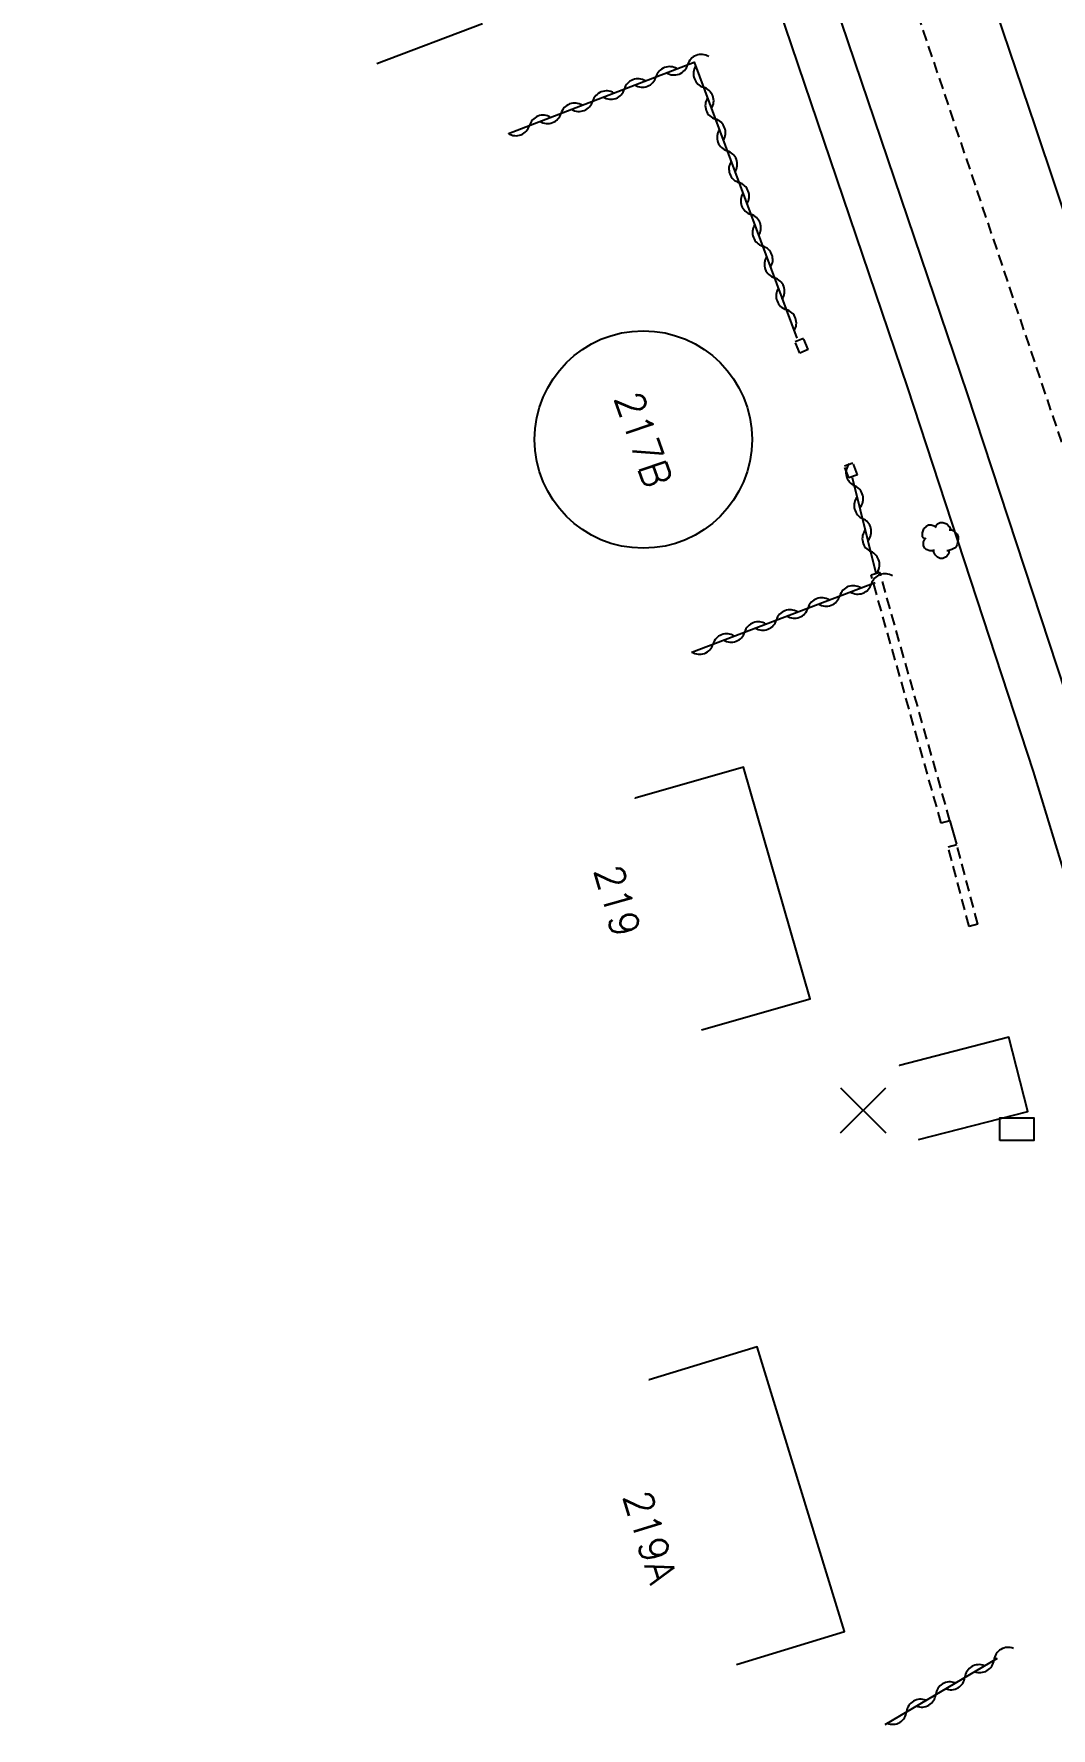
# Model space of a CAD drawing. Header units: millimetres. Extents: x 133016 to 134000, y 142000 to 143000.
# Drawn here: x 133324.8 to 133369.8, y 141999.8 to 142074.8 of the extents above; entities that cross this region are included whole.
import ezdxf
from ezdxf.enums import TextEntityAlignment as Align

# ---------------------------------------------------------------- set-up
doc = ezdxf.new("R2010")
doc.units = ezdxf.units.MM
doc.linetypes.add('DASHED', pattern=[0.75, 0.5, -0.25])
doc.layers.get('0').update_dxf_attribs({"linetype": 'CONTINUOUS'})
for name, color, linetype in [('W0001', 6, 'DASHED'), ('W0008', 7, 'CONTINUOUS'), ('W0100', 7, 'CONTINUOUS'), ('W0105', 7, 'CONTINUOUS'), ('W0112', 1, 'DASHED'), ('W0300', 7, 'CONTINUOUS'), ('W0310', 3, 'CONTINUOUS'), ('W0991', 7, 'CONTINUOUS'), ('W1102', 7, 'CONTINUOUS'), ('W1471', 7, 'CONTINUOUS')]:
    doc.layers.add(name, color=color, linetype=linetype)
doc.styles.get("Standard").update_dxf_attribs({"font": 'romans.shx', "width": 0.85})

# ---------------------------------------------------------------- blocks, each defined once
blk = doc.blocks.new('t310o')
at = {"color": 0, "linetype": 'Continuous'}
for centre, start, end in [((-0.5, 0.375), 216.8699, 323.1304), ((0.5, -0.375), 36.8699, 143.1303)]:
    blk.add_arc(centre, 0.625, start, end, dxfattribs=at)
blk = doc.blocks.new('t991o')
at = {"color": 0, "linetype": 'Continuous'}
for p, q in [((-1, 1), (1, -1)), ((-1, -1), (1, 1))]:
    blk.add_line(p, q, dxfattribs=at)
blk = doc.blocks.new('T1471')
at = {"color": 0, "linetype": 'Continuous', "flags": 128}
blk.add_lwpolyline([(-0.75, -0.5), (-0.75, 0.5), (0.75, 0.5), (0.75, -0.5), (-0.75, -0.5)], dxfattribs=at)
blk = doc.blocks.new('T300')
for p, q in [((-0.171, 0.743), (-0.057, 0.8)), ((-0.057, 0.8), (0.057, 0.8)), ((0.057, 0.8), (0.229, 0.743)), ((-0.8, 0.514), (-0.857, 0.343)), ((-0.857, 0.343), (-0.857, 0.171)), ((-0.857, 0.171), (-0.743, 0.057)), ((-0.686, 0.629), (-0.8, 0.514)), ((-0.8, -0.057), (-0.743, 0.057)), ((-0.743, 0.057), (-0.686, 0.114)), ((-0.571, 0.686), (-0.686, 0.629)), ((-0.457, 0.686), (-0.571, 0.686)), ((-0.286, 0.629), (-0.457, 0.686)), ((-0.286, 0.629), (-0.171, 0.743)), ((-0.229, 0.571), (-0.286, 0.629)), ((0.229, 0.743), (0.343, 0.629)), ((0.343, 0.629), (0.4, 0.514)), ((0.457, 0.457), (0.343, 0.457)), ((0.4, 0.514), (0.4, 0.457)), ((0.571, 0.4), (0.457, 0.457)), ((0.571, 0.4), (0.686, 0.286)), ((0.686, 0.286), (0.743, 0.171)), ((0.743, 0.057), (0.686, -0.171)), ((0.743, 0.171), (0.743, 0.057)), ((-0.8, -0.171), (-0.8, -0.057)), ((-0.8, -0.229), (-0.8, -0.171)), ((-0.743, -0.343), (-0.8, -0.229)), ((-0.686, -0.4), (-0.743, -0.343)), ((-0.514, -0.457), (-0.686, -0.4)), ((-0.4, -0.457), (-0.514, -0.457)), ((-0.4, -0.457), (-0.343, -0.457)), ((-0.343, -0.457), (-0.343, -0.4)), ((-0.343, -0.514), (-0.343, -0.457)), ((-0.286, -0.629), (-0.343, -0.514)), ((-0.171, -0.743), (-0.286, -0.629)), ((-0.057, -0.8), (-0.171, -0.743)), ((0.171, -0.743), (0.057, -0.8)), ((0.229, -0.686), (0.171, -0.743)), ((0.286, -0.457), (0.229, -0.457)), ((0.286, -0.629), (0.229, -0.686)), ((0.457, -0.4), (0.286, -0.457)), ((0.343, -0.514), (0.286, -0.629)), ((0.343, -0.514), (0.343, -0.457)), ((0.571, -0.343), (0.457, -0.4)), ((0.629, -0.286), (0.571, -0.343)), ((0.686, -0.171), (0.629, -0.286)), ((0.057, -0.8), (-0.057, -0.8))]:
    blk.add_line(p, q)

msp = doc.modelspace()

# ---------------------------------------------------------------- linework, layer by layer
at = {"layer": 'W0001'}
msp.add_lwpolyline([(133386.945, 142000), (133386.814, 142000.544), (133381.386, 142020.922), (133377.72, 142033.242), (133374.378, 142044.404), (133371.736, 142052.501), (133363.425, 142077.24), (133351.282, 142112.198), (133340.526, 142143.486), (133329.846, 142174.424), (133321.068, 142199.742), (133310.87, 142229.854), (133301.041, 142256.022), (133295.587, 142269.624), (133285.227, 142295.132), (133272.196, 142327.363), (133261.937, 142352.824), (133254.866, 142370.308), (133250.758, 142380.429), (133247.16, 142389.362), (133243.379, 142398.786), (133239.165, 142409.566), (133234.966, 142420.636), (133226.628, 142443.802)], dxfattribs=at)
at = {"layer": 'W0008'}
for points in [[(133390.33, 142000), (133389.117, 142005.032), (133384.019, 142023.587), (133377.685, 142044.909), (133374.384, 142055.102), (133369.14, 142070.723), (133366.561, 142078.358), (133345.093, 142140.306), (133325.595, 142196.609), (133313.916, 142230.23), (133310.315, 142240.248), (133304.98, 142254.246), (133302.445, 142260.555), (133295.552, 142277.686), (133287.999, 142296.351), (133288.488, 142296.545), (133287.375, 142299.347), (133288.697, 142301.325), (133285.298, 142309.766), (133276.766, 142330.818), (133274.82, 142335.693), (133271.638, 142343.642), (133262.27, 142366.754), (133261.698, 142368.124)], [(133383.556, 142000), (133381.211, 142009.254), (133378.425, 142019.486), (133371.198, 142043.51), (133366.133, 142058.908), (133360.254, 142076.227), (133354.87, 142091.773), (133346.882, 142114.609), (133342.128, 142128.448), (133338.024, 142140.699), (133330.342, 142163.001), (133323.894, 142181.76), (133317.582, 142199.875), (133307.714, 142228.298), (133308.185, 142228.481), (133302.42, 142244.244), (133297.759, 142256.209), (133290.821, 142273.508), (133284.366, 142289.245), (133277.236, 142306.668)], [(133380.985, 142000), (133380.872, 142000.447), (133378.823, 142008.542), (133375.722, 142019.737), (133374.821, 142022.913), (133371.877, 142032.939), (133371.877, 142032.939), (133369.057, 142042.187), (133363.496, 142059.178), (133357.775, 142076.007), (133354.09, 142086.623), (133352.705, 142090.567), (133344.905, 142113.075), (133339.914, 142127.412)]]:
    msp.add_lwpolyline(points, dxfattribs=at)
at = {"layer": 'W0100'}
for points in [[(133339.985, 142073.525), (133344.656, 142075.308)], [(133354.356, 142030.751), (133359.162, 142032.13), (133356.221, 142042.387), (133351.415, 142041.009), (133351.415, 142041.009), (133351.415, 142041.009), (133351.415, 142041.009), (133351.415, 142041.009), (133351.415, 142041.009), (133351.415, 142041.009), (133351.415, 142041.009), (133351.415, 142041.009), (133351.415, 142041.009), (133351.415, 142041.009), (133351.415, 142041.009), (133351.415, 142041.009), (133351.415, 142041.009), (133351.415, 142041.009), (133351.415, 142041.009), (133351.415, 142041.009), (133351.415, 142041.009), (133351.415, 142041.009), (133351.415, 142041.009), (133351.415, 142041.009), (133351.415, 142041.009), (133351.415, 142041.009), (133351.415, 142041.009), (133351.415, 142041.009), (133351.415, 142041.009), (133351.415, 142041.009), (133351.415, 142041.009), (133351.415, 142041.009), (133351.415, 142041.009), (133351.415, 142041.009), (133351.415, 142041.009), (133351.415, 142041.009), (133351.415, 142041.009), (133351.415, 142041.009), (133351.415, 142041.009), (133351.415, 142041.009), (133351.415, 142041.009), (133351.415, 142041.009), (133351.415, 142041.009), (133351.415, 142041.009), (133351.415, 142041.009), (133351.415, 142041.009), (133351.415, 142041.009), (133351.415, 142041.009), (133351.415, 142041.009), (133351.415, 142041.009), (133351.415, 142041.009), (133351.415, 142041.009), (133351.415, 142041.009), (133351.415, 142041.009), (133351.415, 142041.009), (133351.415, 142041.009), (133351.415, 142041.009), (133351.415, 142041.009), (133351.415, 142041.009), (133351.415, 142041.009), (133351.415, 142041.009), (133351.415, 142041.009), (133351.415, 142041.009), (133351.415, 142041.009), (133351.415, 142041.009), (133351.415, 142041.009), (133351.415, 142041.009), (133351.415, 142041.009), (133351.415, 142041.009), (133351.415, 142041.009), (133351.415, 142041.009), (133351.415, 142041.009), (133351.415, 142041.009), (133351.415, 142041.009), (133351.415, 142041.009), (133351.415, 142041.009), (133351.415, 142041.009), (133351.415, 142041.009), (133351.415, 142041.009), (133351.415, 142041.009), (133351.415, 142041.009), (133351.415, 142041.009), (133351.415, 142041.009), (133351.415, 142041.009), (133351.415, 142041.009), (133351.415, 142041.009), (133351.415, 142041.009), (133351.415, 142041.009), (133351.415, 142041.009), (133351.415, 142041.009), (133351.415, 142041.009), (133351.415, 142041.009), (133351.415, 142041.009), (133351.415, 142041.009), (133351.415, 142041.009), (133351.415, 142041.009), (133351.415, 142041.009), (133351.415, 142041.009), (133351.415, 142041.009), (133351.415, 142041.009), (133351.415, 142041.009), (133351.415, 142041.009), (133351.415, 142041.009), (133351.415, 142041.009), (133351.415, 142041.009), (133351.415, 142041.009), (133351.415, 142041.009), (133351.415, 142041.009), (133351.415, 142041.009), (133351.415, 142041.009), (133351.415, 142041.009), (133351.415, 142041.009), (133351.415, 142041.009), (133351.415, 142041.009), (133351.415, 142041.009), (133351.415, 142041.009), (133351.415, 142041.009), (133351.415, 142041.009), (133351.415, 142041.009), (133351.415, 142041.009)], [(133363.961, 142025.898), (133368.804, 142027.142), (133367.962, 142030.421), (133363.119, 142029.176), (133363.119, 142029.176), (133363.119, 142029.176), (133363.119, 142029.176), (133363.119, 142029.176), (133363.119, 142029.176), (133363.119, 142029.176), (133363.119, 142029.176), (133363.119, 142029.176), (133363.119, 142029.176), (133363.119, 142029.176), (133363.119, 142029.176), (133363.119, 142029.176), (133363.119, 142029.176), (133363.119, 142029.176), (133363.119, 142029.176), (133363.119, 142029.176), (133363.119, 142029.176), (133363.119, 142029.176), (133363.119, 142029.176), (133363.119, 142029.176), (133363.119, 142029.176), (133363.119, 142029.176), (133363.119, 142029.176), (133363.119, 142029.176), (133363.119, 142029.176), (133363.119, 142029.176), (133363.119, 142029.176), (133363.119, 142029.176), (133363.119, 142029.176), (133363.119, 142029.176), (133363.119, 142029.176), (133363.119, 142029.176), (133363.119, 142029.176), (133363.119, 142029.176), (133363.119, 142029.176), (133363.119, 142029.176), (133363.119, 142029.176), (133363.119, 142029.176), (133363.119, 142029.176), (133363.119, 142029.176), (133363.119, 142029.176), (133363.119, 142029.176), (133363.119, 142029.176), (133363.119, 142029.176), (133363.119, 142029.176), (133363.119, 142029.176), (133363.119, 142029.176), (133363.119, 142029.176), (133363.119, 142029.176), (133363.119, 142029.176), (133363.119, 142029.176), (133363.119, 142029.176), (133363.119, 142029.176), (133363.119, 142029.176), (133363.119, 142029.176), (133363.119, 142029.176), (133363.119, 142029.176), (133363.119, 142029.176), (133363.119, 142029.176), (133363.119, 142029.176), (133363.119, 142029.176), (133363.119, 142029.176), (133363.119, 142029.176), (133363.119, 142029.176), (133363.119, 142029.176), (133363.119, 142029.176), (133363.119, 142029.176), (133363.119, 142029.176), (133363.119, 142029.176), (133363.119, 142029.176), (133363.119, 142029.176), (133363.119, 142029.176), (133363.119, 142029.176), (133363.119, 142029.176), (133363.119, 142029.176), (133363.119, 142029.176), (133363.119, 142029.176), (133363.119, 142029.176), (133363.119, 142029.176), (133363.119, 142029.176), (133363.119, 142029.176), (133363.119, 142029.176), (133363.119, 142029.176), (133363.119, 142029.176), (133363.119, 142029.176), (133363.119, 142029.176), (133363.119, 142029.176), (133363.119, 142029.176), (133363.119, 142029.176), (133363.119, 142029.176), (133363.119, 142029.176), (133363.119, 142029.176), (133363.119, 142029.176), (133363.119, 142029.176), (133363.119, 142029.176), (133363.119, 142029.176), (133363.119, 142029.176), (133363.119, 142029.176), (133363.119, 142029.176), (133363.119, 142029.176), (133363.119, 142029.176), (133363.119, 142029.176), (133363.119, 142029.176), (133363.119, 142029.176), (133363.119, 142029.176), (133363.119, 142029.176), (133363.119, 142029.176), (133363.119, 142029.176), (133363.119, 142029.176), (133363.119, 142029.176), (133363.119, 142029.176), (133363.119, 142029.176), (133363.119, 142029.176), (133363.119, 142029.176), (133363.119, 142029.176), (133363.119, 142029.176)], [(133355.91, 142002.651), (133360.689, 142004.121), (133356.813, 142016.719), (133352.034, 142015.249), (133352.034, 142015.249), (133352.034, 142015.249), (133352.034, 142015.249), (133352.034, 142015.249), (133352.034, 142015.249), (133352.034, 142015.249), (133352.034, 142015.249), (133352.034, 142015.249), (133352.034, 142015.249), (133352.034, 142015.249), (133352.034, 142015.249), (133352.034, 142015.249), (133352.034, 142015.249), (133352.034, 142015.249), (133352.034, 142015.249), (133352.034, 142015.249), (133352.034, 142015.249), (133352.034, 142015.249), (133352.034, 142015.249), (133352.034, 142015.249), (133352.034, 142015.249), (133352.034, 142015.249), (133352.034, 142015.249), (133352.034, 142015.249), (133352.034, 142015.249), (133352.034, 142015.249), (133352.034, 142015.249), (133352.034, 142015.249), (133352.034, 142015.249), (133352.034, 142015.249), (133352.034, 142015.249), (133352.034, 142015.249), (133352.034, 142015.249), (133352.034, 142015.249), (133352.034, 142015.249), (133352.034, 142015.249), (133352.034, 142015.249), (133352.034, 142015.249), (133352.034, 142015.249), (133352.034, 142015.249), (133352.034, 142015.249), (133352.034, 142015.249), (133352.034, 142015.249), (133352.034, 142015.249), (133352.034, 142015.249), (133352.034, 142015.249), (133352.034, 142015.249), (133352.034, 142015.249), (133352.034, 142015.249), (133352.034, 142015.249), (133352.034, 142015.249), (133352.034, 142015.249), (133352.034, 142015.249), (133352.034, 142015.249), (133352.034, 142015.249), (133352.034, 142015.249), (133352.034, 142015.249), (133352.034, 142015.249), (133352.034, 142015.249), (133352.034, 142015.249), (133352.034, 142015.249), (133352.034, 142015.249), (133352.034, 142015.249), (133352.034, 142015.249), (133352.034, 142015.249), (133352.034, 142015.249), (133352.034, 142015.249), (133352.034, 142015.249), (133352.034, 142015.249), (133352.034, 142015.249), (133352.034, 142015.249), (133352.034, 142015.249), (133352.034, 142015.249), (133352.034, 142015.249), (133352.034, 142015.249), (133352.034, 142015.249), (133352.034, 142015.249), (133352.034, 142015.249), (133352.034, 142015.249), (133352.034, 142015.249), (133352.034, 142015.249), (133352.034, 142015.249), (133352.034, 142015.249), (133352.034, 142015.249), (133352.034, 142015.249), (133352.034, 142015.249), (133352.034, 142015.249), (133352.034, 142015.249), (133352.034, 142015.249), (133352.034, 142015.249), (133352.034, 142015.249), (133352.034, 142015.249), (133352.034, 142015.249), (133352.034, 142015.249), (133352.034, 142015.249), (133352.034, 142015.249), (133352.034, 142015.249), (133352.034, 142015.249), (133352.034, 142015.249), (133352.034, 142015.249), (133352.034, 142015.249), (133352.034, 142015.249), (133352.034, 142015.249), (133352.034, 142015.249), (133352.034, 142015.249), (133352.034, 142015.249), (133352.034, 142015.249), (133352.034, 142015.249), (133352.034, 142015.249), (133352.034, 142015.249), (133352.034, 142015.249), (133352.034, 142015.249), (133352.034, 142015.249), (133352.034, 142015.249), (133352.034, 142015.249), (133352.034, 142015.249)]]:
    msp.add_lwpolyline(points, dxfattribs=at)
at = {"layer": 'W0105'}
msp.add_line((133365.656, 142038.964), (133365.356, 142040.007), dxfattribs=at)
at = {"layer": 'W0112'}
for points in [[(133359.079, 142060.865), (133358.71, 142060.71), (133358.496, 142061.22), (133358.864, 142061.375), (133358.864, 142061.375), (133358.864, 142061.375), (133358.864, 142061.375), (133358.864, 142061.375), (133358.864, 142061.375), (133358.864, 142061.375), (133358.864, 142061.375), (133358.864, 142061.375), (133358.864, 142061.375), (133358.864, 142061.375), (133358.864, 142061.375), (133358.864, 142061.375), (133358.864, 142061.375), (133358.864, 142061.375), (133358.864, 142061.375), (133358.864, 142061.375), (133358.864, 142061.375), (133358.864, 142061.375), (133358.864, 142061.375), (133358.864, 142061.375), (133358.864, 142061.375), (133358.864, 142061.375), (133358.864, 142061.375), (133358.864, 142061.375), (133358.864, 142061.375), (133358.864, 142061.375), (133358.864, 142061.375), (133358.864, 142061.375), (133358.864, 142061.375), (133358.864, 142061.375), (133358.864, 142061.375), (133358.864, 142061.375), (133358.864, 142061.375), (133358.864, 142061.375), (133358.864, 142061.375), (133358.864, 142061.375), (133358.864, 142061.375), (133358.864, 142061.375), (133358.864, 142061.375), (133358.864, 142061.375), (133358.864, 142061.375), (133358.864, 142061.375), (133358.864, 142061.375), (133358.864, 142061.375), (133358.864, 142061.375), (133358.864, 142061.375), (133358.864, 142061.375), (133358.864, 142061.375), (133358.864, 142061.375), (133358.864, 142061.375), (133358.864, 142061.375), (133358.864, 142061.375), (133358.864, 142061.375), (133358.864, 142061.375), (133358.864, 142061.375), (133358.864, 142061.375), (133358.864, 142061.375), (133358.864, 142061.375), (133358.864, 142061.375), (133358.864, 142061.375), (133358.864, 142061.375), (133358.864, 142061.375), (133358.864, 142061.375), (133358.864, 142061.375), (133358.864, 142061.375), (133358.864, 142061.375), (133358.864, 142061.375), (133358.864, 142061.375), (133358.864, 142061.375), (133358.864, 142061.375), (133358.864, 142061.375), (133358.864, 142061.375), (133358.864, 142061.375), (133358.864, 142061.375), (133358.864, 142061.375), (133358.864, 142061.375), (133358.864, 142061.375), (133358.864, 142061.375), (133358.864, 142061.375), (133358.864, 142061.375), (133358.864, 142061.375), (133358.864, 142061.375), (133358.864, 142061.375), (133358.864, 142061.375), (133358.864, 142061.375), (133358.864, 142061.375), (133358.864, 142061.375), (133358.864, 142061.375), (133358.864, 142061.375), (133358.864, 142061.375), (133358.864, 142061.375), (133358.864, 142061.375), (133358.864, 142061.375), (133358.864, 142061.375), (133358.864, 142061.375), (133358.864, 142061.375), (133358.864, 142061.375), (133358.864, 142061.375), (133358.864, 142061.375), (133358.864, 142061.375), (133358.864, 142061.375), (133358.864, 142061.375), (133358.864, 142061.375), (133358.864, 142061.375), (133358.864, 142061.375), (133358.864, 142061.375), (133358.864, 142061.375), (133358.864, 142061.375), (133358.864, 142061.375), (133358.864, 142061.375), (133358.864, 142061.375), (133358.864, 142061.375), (133358.864, 142061.375), (133358.864, 142061.375), (133358.864, 142061.375), (133358.864, 142061.375)], [(133359.079, 142060.865), (133358.864, 142061.375), (133358.864, 142061.375), (133358.864, 142061.375), (133358.864, 142061.375), (133358.864, 142061.375), (133358.864, 142061.375), (133358.864, 142061.375), (133358.864, 142061.375), (133358.864, 142061.375), (133358.864, 142061.375), (133358.864, 142061.375), (133358.864, 142061.375), (133358.864, 142061.375), (133358.864, 142061.375), (133358.864, 142061.375), (133358.864, 142061.375), (133358.864, 142061.375), (133358.864, 142061.375), (133358.864, 142061.375), (133358.864, 142061.375), (133358.864, 142061.375), (133358.864, 142061.375), (133358.864, 142061.375), (133358.864, 142061.375), (133358.864, 142061.375), (133358.864, 142061.375), (133358.864, 142061.375), (133358.864, 142061.375), (133358.864, 142061.375), (133358.864, 142061.375), (133358.864, 142061.375), (133358.864, 142061.375), (133358.864, 142061.375), (133358.864, 142061.375), (133358.864, 142061.375), (133358.864, 142061.375), (133358.864, 142061.375), (133358.864, 142061.375), (133358.864, 142061.375), (133358.864, 142061.375), (133358.864, 142061.375), (133358.864, 142061.375), (133358.864, 142061.375), (133358.864, 142061.375), (133358.864, 142061.375), (133358.864, 142061.375), (133358.864, 142061.375), (133358.864, 142061.375), (133358.864, 142061.375), (133358.864, 142061.375), (133358.864, 142061.375), (133358.864, 142061.375), (133358.864, 142061.375), (133358.864, 142061.375), (133358.864, 142061.375), (133358.864, 142061.375), (133358.864, 142061.375), (133358.864, 142061.375), (133358.864, 142061.375), (133358.864, 142061.375), (133358.864, 142061.375), (133358.864, 142061.375), (133358.864, 142061.375), (133358.864, 142061.375), (133358.864, 142061.375), (133358.864, 142061.375), (133358.864, 142061.375), (133358.864, 142061.375), (133358.864, 142061.375), (133358.864, 142061.375), (133358.864, 142061.375), (133358.864, 142061.375), (133358.864, 142061.375), (133358.864, 142061.375), (133358.864, 142061.375), (133358.864, 142061.375), (133358.864, 142061.375), (133358.864, 142061.375), (133358.864, 142061.375), (133358.864, 142061.375), (133358.864, 142061.375), (133358.864, 142061.375), (133358.864, 142061.375), (133358.864, 142061.375), (133358.864, 142061.375), (133358.864, 142061.375), (133358.864, 142061.375), (133358.864, 142061.375), (133358.864, 142061.375), (133358.864, 142061.375), (133358.864, 142061.375), (133358.864, 142061.375), (133358.864, 142061.375), (133358.864, 142061.375), (133358.864, 142061.375), (133358.864, 142061.375), (133358.864, 142061.375), (133358.864, 142061.375), (133358.864, 142061.375), (133358.864, 142061.375), (133358.864, 142061.375), (133358.864, 142061.375), (133358.864, 142061.375), (133358.864, 142061.375), (133358.864, 142061.375), (133358.864, 142061.375), (133358.864, 142061.375), (133358.864, 142061.375), (133358.864, 142061.375), (133358.864, 142061.375), (133358.864, 142061.375), (133358.864, 142061.375), (133358.864, 142061.375), (133358.864, 142061.375), (133358.864, 142061.375), (133358.864, 142061.375), (133358.864, 142061.375), (133358.864, 142061.375), (133358.864, 142061.375)], [(133361.256, 142055.326), (133360.882, 142055.184), (133360.682, 142055.714), (133361.056, 142055.855), (133361.056, 142055.855), (133361.056, 142055.855), (133361.056, 142055.855), (133361.056, 142055.855), (133361.056, 142055.855), (133361.056, 142055.855), (133361.056, 142055.855), (133361.056, 142055.855), (133361.056, 142055.855), (133361.056, 142055.855), (133361.056, 142055.855), (133361.056, 142055.855), (133361.056, 142055.855), (133361.056, 142055.855), (133361.056, 142055.855), (133361.056, 142055.855), (133361.056, 142055.855), (133361.056, 142055.855), (133361.056, 142055.855), (133361.056, 142055.855), (133361.056, 142055.855), (133361.056, 142055.855), (133361.056, 142055.855), (133361.056, 142055.855), (133361.056, 142055.855), (133361.056, 142055.855), (133361.056, 142055.855), (133361.056, 142055.855), (133361.056, 142055.855), (133361.056, 142055.855), (133361.056, 142055.855), (133361.056, 142055.855), (133361.056, 142055.855), (133361.056, 142055.855), (133361.056, 142055.855), (133361.056, 142055.855), (133361.056, 142055.855), (133361.056, 142055.855), (133361.056, 142055.855), (133361.056, 142055.855), (133361.056, 142055.855), (133361.056, 142055.855), (133361.056, 142055.855), (133361.056, 142055.855), (133361.056, 142055.855), (133361.056, 142055.855), (133361.056, 142055.855), (133361.056, 142055.855), (133361.056, 142055.855), (133361.056, 142055.855), (133361.056, 142055.855), (133361.056, 142055.855), (133361.056, 142055.855), (133361.056, 142055.855), (133361.056, 142055.855), (133361.056, 142055.855), (133361.056, 142055.855), (133361.056, 142055.855), (133361.056, 142055.855), (133361.056, 142055.855), (133361.056, 142055.855), (133361.056, 142055.855), (133361.056, 142055.855), (133361.056, 142055.855), (133361.056, 142055.855), (133361.056, 142055.855), (133361.056, 142055.855), (133361.056, 142055.855), (133361.056, 142055.855), (133361.056, 142055.855), (133361.056, 142055.855), (133361.056, 142055.855), (133361.056, 142055.855), (133361.056, 142055.855), (133361.056, 142055.855), (133361.056, 142055.855), (133361.056, 142055.855), (133361.056, 142055.855), (133361.056, 142055.855), (133361.056, 142055.855), (133361.056, 142055.855), (133361.056, 142055.855), (133361.056, 142055.855), (133361.056, 142055.855), (133361.056, 142055.855), (133361.056, 142055.855), (133361.056, 142055.855), (133361.056, 142055.855), (133361.056, 142055.855), (133361.056, 142055.855), (133361.056, 142055.855), (133361.056, 142055.855), (133361.056, 142055.855), (133361.056, 142055.855), (133361.056, 142055.855), (133361.056, 142055.855), (133361.056, 142055.855), (133361.056, 142055.855), (133361.056, 142055.855), (133361.056, 142055.855), (133361.056, 142055.855), (133361.056, 142055.855), (133361.056, 142055.855), (133361.056, 142055.855), (133361.056, 142055.855), (133361.056, 142055.855), (133361.056, 142055.855), (133361.056, 142055.855), (133361.056, 142055.855), (133361.056, 142055.855), (133361.056, 142055.855), (133361.056, 142055.855), (133361.056, 142055.855), (133361.056, 142055.855), (133361.056, 142055.855), (133361.056, 142055.855)], [(133361.256, 142055.326), (133361.056, 142055.855), (133361.056, 142055.855), (133361.056, 142055.855), (133361.056, 142055.855), (133361.056, 142055.855), (133361.056, 142055.855), (133361.056, 142055.855), (133361.056, 142055.855), (133361.056, 142055.855), (133361.056, 142055.855), (133361.056, 142055.855), (133361.056, 142055.855), (133361.056, 142055.855), (133361.056, 142055.855), (133361.056, 142055.855), (133361.056, 142055.855), (133361.056, 142055.855), (133361.056, 142055.855), (133361.056, 142055.855), (133361.056, 142055.855), (133361.056, 142055.855), (133361.056, 142055.855), (133361.056, 142055.855), (133361.056, 142055.855), (133361.056, 142055.855), (133361.056, 142055.855), (133361.056, 142055.855), (133361.056, 142055.855), (133361.056, 142055.855), (133361.056, 142055.855), (133361.056, 142055.855), (133361.056, 142055.855), (133361.056, 142055.855), (133361.056, 142055.855), (133361.056, 142055.855), (133361.056, 142055.855), (133361.056, 142055.855), (133361.056, 142055.855), (133361.056, 142055.855), (133361.056, 142055.855), (133361.056, 142055.855), (133361.056, 142055.855), (133361.056, 142055.855), (133361.056, 142055.855), (133361.056, 142055.855), (133361.056, 142055.855), (133361.056, 142055.855), (133361.056, 142055.855), (133361.056, 142055.855), (133361.056, 142055.855), (133361.056, 142055.855), (133361.056, 142055.855), (133361.056, 142055.855), (133361.056, 142055.855), (133361.056, 142055.855), (133361.056, 142055.855), (133361.056, 142055.855), (133361.056, 142055.855), (133361.056, 142055.855), (133361.056, 142055.855), (133361.056, 142055.855), (133361.056, 142055.855), (133361.056, 142055.855), (133361.056, 142055.855), (133361.056, 142055.855), (133361.056, 142055.855), (133361.056, 142055.855), (133361.056, 142055.855), (133361.056, 142055.855), (133361.056, 142055.855), (133361.056, 142055.855), (133361.056, 142055.855), (133361.056, 142055.855), (133361.056, 142055.855), (133361.056, 142055.855), (133361.056, 142055.855), (133361.056, 142055.855), (133361.056, 142055.855), (133361.056, 142055.855), (133361.056, 142055.855), (133361.056, 142055.855), (133361.056, 142055.855), (133361.056, 142055.855), (133361.056, 142055.855), (133361.056, 142055.855), (133361.056, 142055.855), (133361.056, 142055.855), (133361.056, 142055.855), (133361.056, 142055.855), (133361.056, 142055.855), (133361.056, 142055.855), (133361.056, 142055.855), (133361.056, 142055.855), (133361.056, 142055.855), (133361.056, 142055.855), (133361.056, 142055.855), (133361.056, 142055.855), (133361.056, 142055.855), (133361.056, 142055.855), (133361.056, 142055.855), (133361.056, 142055.855), (133361.056, 142055.855), (133361.056, 142055.855), (133361.056, 142055.855), (133361.056, 142055.855), (133361.056, 142055.855), (133361.056, 142055.855), (133361.056, 142055.855), (133361.056, 142055.855), (133361.056, 142055.855), (133361.056, 142055.855), (133361.056, 142055.855), (133361.056, 142055.855), (133361.056, 142055.855), (133361.056, 142055.855), (133361.056, 142055.855), (133361.056, 142055.855), (133361.056, 142055.855), (133361.056, 142055.855)], [(133365.355, 142040.009), (133364.97, 142039.9), (133361.861, 142050.897), (133362.246, 142051.006), (133362.246, 142051.006), (133362.246, 142051.006), (133362.246, 142051.006), (133362.246, 142051.006), (133362.246, 142051.006), (133362.246, 142051.006), (133362.246, 142051.006), (133362.246, 142051.006), (133362.246, 142051.006), (133362.246, 142051.006), (133362.246, 142051.006), (133362.246, 142051.006), (133362.246, 142051.006), (133362.246, 142051.006), (133362.246, 142051.006), (133362.246, 142051.006), (133362.246, 142051.006), (133362.246, 142051.006), (133362.246, 142051.006), (133362.246, 142051.006), (133362.246, 142051.006), (133362.246, 142051.006), (133362.246, 142051.006), (133362.246, 142051.006), (133362.246, 142051.006), (133362.246, 142051.006), (133362.246, 142051.006), (133362.246, 142051.006), (133362.246, 142051.006), (133362.246, 142051.006), (133362.246, 142051.006), (133362.246, 142051.006), (133362.246, 142051.006), (133362.246, 142051.006), (133362.246, 142051.006), (133362.246, 142051.006), (133362.246, 142051.006), (133362.246, 142051.006), (133362.246, 142051.006), (133362.246, 142051.006), (133362.246, 142051.006), (133362.246, 142051.006), (133362.246, 142051.006), (133362.246, 142051.006), (133362.246, 142051.006), (133362.246, 142051.006), (133362.246, 142051.006), (133362.246, 142051.006), (133362.246, 142051.006), (133362.246, 142051.006), (133362.246, 142051.006), (133362.246, 142051.006), (133362.246, 142051.006), (133362.246, 142051.006), (133362.246, 142051.006), (133362.246, 142051.006), (133362.246, 142051.006), (133362.246, 142051.006), (133362.246, 142051.006), (133362.246, 142051.006), (133362.246, 142051.006), (133362.246, 142051.006), (133362.246, 142051.006), (133362.246, 142051.006), (133362.246, 142051.006), (133362.246, 142051.006), (133362.246, 142051.006), (133362.246, 142051.006), (133362.246, 142051.006), (133362.246, 142051.006), (133362.246, 142051.006), (133362.246, 142051.006), (133362.246, 142051.006), (133362.246, 142051.006), (133362.246, 142051.006), (133362.246, 142051.006), (133362.246, 142051.006), (133362.246, 142051.006), (133362.246, 142051.006), (133362.246, 142051.006), (133362.246, 142051.006), (133362.246, 142051.006), (133362.246, 142051.006), (133362.246, 142051.006), (133362.246, 142051.006), (133362.246, 142051.006), (133362.246, 142051.006), (133362.246, 142051.006), (133362.246, 142051.006), (133362.246, 142051.006), (133362.246, 142051.006), (133362.246, 142051.006), (133362.246, 142051.006), (133362.246, 142051.006), (133362.246, 142051.006), (133362.246, 142051.006), (133362.246, 142051.006), (133362.246, 142051.006), (133362.246, 142051.006), (133362.246, 142051.006), (133362.246, 142051.006), (133362.246, 142051.006), (133362.246, 142051.006), (133362.246, 142051.006), (133362.246, 142051.006), (133362.246, 142051.006), (133362.246, 142051.006), (133362.246, 142051.006), (133362.246, 142051.006), (133362.246, 142051.006), (133362.246, 142051.006), (133362.246, 142051.006), (133362.246, 142051.006), (133362.246, 142051.006), (133362.246, 142051.006), (133362.246, 142051.006)], [(133365.355, 142040.009), (133362.246, 142051.006), (133362.246, 142051.006), (133362.246, 142051.006), (133362.246, 142051.006), (133362.246, 142051.006), (133362.246, 142051.006), (133362.246, 142051.006), (133362.246, 142051.006), (133362.246, 142051.006), (133362.246, 142051.006), (133362.246, 142051.006), (133362.246, 142051.006), (133362.246, 142051.006), (133362.246, 142051.006), (133362.246, 142051.006), (133362.246, 142051.006), (133362.246, 142051.006), (133362.246, 142051.006), (133362.246, 142051.006), (133362.246, 142051.006), (133362.246, 142051.006), (133362.246, 142051.006), (133362.246, 142051.006), (133362.246, 142051.006), (133362.246, 142051.006), (133362.246, 142051.006), (133362.246, 142051.006), (133362.246, 142051.006), (133362.246, 142051.006), (133362.246, 142051.006), (133362.246, 142051.006), (133362.246, 142051.006), (133362.246, 142051.006), (133362.246, 142051.006), (133362.246, 142051.006), (133362.246, 142051.006), (133362.246, 142051.006), (133362.246, 142051.006), (133362.246, 142051.006), (133362.246, 142051.006), (133362.246, 142051.006), (133362.246, 142051.006), (133362.246, 142051.006), (133362.246, 142051.006), (133362.246, 142051.006), (133362.246, 142051.006), (133362.246, 142051.006), (133362.246, 142051.006), (133362.246, 142051.006), (133362.246, 142051.006), (133362.246, 142051.006), (133362.246, 142051.006), (133362.246, 142051.006), (133362.246, 142051.006), (133362.246, 142051.006), (133362.246, 142051.006), (133362.246, 142051.006), (133362.246, 142051.006), (133362.246, 142051.006), (133362.246, 142051.006), (133362.246, 142051.006), (133362.246, 142051.006), (133362.246, 142051.006), (133362.246, 142051.006), (133362.246, 142051.006), (133362.246, 142051.006), (133362.246, 142051.006), (133362.246, 142051.006), (133362.246, 142051.006), (133362.246, 142051.006), (133362.246, 142051.006), (133362.246, 142051.006), (133362.246, 142051.006), (133362.246, 142051.006), (133362.246, 142051.006), (133362.246, 142051.006), (133362.246, 142051.006), (133362.246, 142051.006), (133362.246, 142051.006), (133362.246, 142051.006), (133362.246, 142051.006), (133362.246, 142051.006), (133362.246, 142051.006), (133362.246, 142051.006), (133362.246, 142051.006), (133362.246, 142051.006), (133362.246, 142051.006), (133362.246, 142051.006), (133362.246, 142051.006), (133362.246, 142051.006), (133362.246, 142051.006), (133362.246, 142051.006), (133362.246, 142051.006), (133362.246, 142051.006), (133362.246, 142051.006), (133362.246, 142051.006), (133362.246, 142051.006), (133362.246, 142051.006), (133362.246, 142051.006), (133362.246, 142051.006), (133362.246, 142051.006), (133362.246, 142051.006), (133362.246, 142051.006), (133362.246, 142051.006), (133362.246, 142051.006), (133362.246, 142051.006), (133362.246, 142051.006), (133362.246, 142051.006), (133362.246, 142051.006), (133362.246, 142051.006), (133362.246, 142051.006), (133362.246, 142051.006), (133362.246, 142051.006), (133362.246, 142051.006), (133362.246, 142051.006), (133362.246, 142051.006), (133362.246, 142051.006), (133362.246, 142051.006), (133362.246, 142051.006)], [(133366.586, 142035.435), (133366.2, 142035.333), (133365.269, 142038.86), (133365.656, 142038.962), (133365.656, 142038.962), (133365.656, 142038.962), (133365.656, 142038.962), (133365.656, 142038.962), (133365.656, 142038.962), (133365.656, 142038.962), (133365.656, 142038.962), (133365.656, 142038.962), (133365.656, 142038.962), (133365.656, 142038.962), (133365.656, 142038.962), (133365.656, 142038.962), (133365.656, 142038.962), (133365.656, 142038.962), (133365.656, 142038.962), (133365.656, 142038.962), (133365.656, 142038.962), (133365.656, 142038.962), (133365.656, 142038.962), (133365.656, 142038.962), (133365.656, 142038.962), (133365.656, 142038.962), (133365.656, 142038.962), (133365.656, 142038.962), (133365.656, 142038.962), (133365.656, 142038.962), (133365.656, 142038.962), (133365.656, 142038.962), (133365.656, 142038.962), (133365.656, 142038.962), (133365.656, 142038.962), (133365.656, 142038.962), (133365.656, 142038.962), (133365.656, 142038.962), (133365.656, 142038.962), (133365.656, 142038.962), (133365.656, 142038.962), (133365.656, 142038.962), (133365.656, 142038.962), (133365.656, 142038.962), (133365.656, 142038.962), (133365.656, 142038.962), (133365.656, 142038.962), (133365.656, 142038.962), (133365.656, 142038.962), (133365.656, 142038.962), (133365.656, 142038.962), (133365.656, 142038.962), (133365.656, 142038.962), (133365.656, 142038.962), (133365.656, 142038.962), (133365.656, 142038.962), (133365.656, 142038.962), (133365.656, 142038.962), (133365.656, 142038.962), (133365.656, 142038.962), (133365.656, 142038.962), (133365.656, 142038.962), (133365.656, 142038.962), (133365.656, 142038.962), (133365.656, 142038.962), (133365.656, 142038.962), (133365.656, 142038.962), (133365.656, 142038.962), (133365.656, 142038.962), (133365.656, 142038.962), (133365.656, 142038.962), (133365.656, 142038.962), (133365.656, 142038.962), (133365.656, 142038.962), (133365.656, 142038.962), (133365.656, 142038.962), (133365.656, 142038.962), (133365.656, 142038.962), (133365.656, 142038.962), (133365.656, 142038.962), (133365.656, 142038.962), (133365.656, 142038.962), (133365.656, 142038.962), (133365.656, 142038.962), (133365.656, 142038.962), (133365.656, 142038.962), (133365.656, 142038.962), (133365.656, 142038.962), (133365.656, 142038.962), (133365.656, 142038.962), (133365.656, 142038.962), (133365.656, 142038.962), (133365.656, 142038.962), (133365.656, 142038.962), (133365.656, 142038.962), (133365.656, 142038.962), (133365.656, 142038.962), (133365.656, 142038.962), (133365.656, 142038.962), (133365.656, 142038.962), (133365.656, 142038.962), (133365.656, 142038.962), (133365.656, 142038.962), (133365.656, 142038.962), (133365.656, 142038.962), (133365.656, 142038.962), (133365.656, 142038.962), (133365.656, 142038.962), (133365.656, 142038.962), (133365.656, 142038.962), (133365.656, 142038.962), (133365.656, 142038.962), (133365.656, 142038.962), (133365.656, 142038.962), (133365.656, 142038.962), (133365.656, 142038.962), (133365.656, 142038.962), (133365.656, 142038.962), (133365.656, 142038.962), (133365.656, 142038.962)], [(133366.586, 142035.435), (133365.656, 142038.962), (133365.656, 142038.962), (133365.656, 142038.962), (133365.656, 142038.962), (133365.656, 142038.962), (133365.656, 142038.962), (133365.656, 142038.962), (133365.656, 142038.962), (133365.656, 142038.962), (133365.656, 142038.962), (133365.656, 142038.962), (133365.656, 142038.962), (133365.656, 142038.962), (133365.656, 142038.962), (133365.656, 142038.962), (133365.656, 142038.962), (133365.656, 142038.962), (133365.656, 142038.962), (133365.656, 142038.962), (133365.656, 142038.962), (133365.656, 142038.962), (133365.656, 142038.962), (133365.656, 142038.962), (133365.656, 142038.962), (133365.656, 142038.962), (133365.656, 142038.962), (133365.656, 142038.962), (133365.656, 142038.962), (133365.656, 142038.962), (133365.656, 142038.962), (133365.656, 142038.962), (133365.656, 142038.962), (133365.656, 142038.962), (133365.656, 142038.962), (133365.656, 142038.962), (133365.656, 142038.962), (133365.656, 142038.962), (133365.656, 142038.962), (133365.656, 142038.962), (133365.656, 142038.962), (133365.656, 142038.962), (133365.656, 142038.962), (133365.656, 142038.962), (133365.656, 142038.962), (133365.656, 142038.962), (133365.656, 142038.962), (133365.656, 142038.962), (133365.656, 142038.962), (133365.656, 142038.962), (133365.656, 142038.962), (133365.656, 142038.962), (133365.656, 142038.962), (133365.656, 142038.962), (133365.656, 142038.962), (133365.656, 142038.962), (133365.656, 142038.962), (133365.656, 142038.962), (133365.656, 142038.962), (133365.656, 142038.962), (133365.656, 142038.962), (133365.656, 142038.962), (133365.656, 142038.962), (133365.656, 142038.962), (133365.656, 142038.962), (133365.656, 142038.962), (133365.656, 142038.962), (133365.656, 142038.962), (133365.656, 142038.962), (133365.656, 142038.962), (133365.656, 142038.962), (133365.656, 142038.962), (133365.656, 142038.962), (133365.656, 142038.962), (133365.656, 142038.962), (133365.656, 142038.962), (133365.656, 142038.962), (133365.656, 142038.962), (133365.656, 142038.962), (133365.656, 142038.962), (133365.656, 142038.962), (133365.656, 142038.962), (133365.656, 142038.962), (133365.656, 142038.962), (133365.656, 142038.962), (133365.656, 142038.962), (133365.656, 142038.962), (133365.656, 142038.962), (133365.656, 142038.962), (133365.656, 142038.962), (133365.656, 142038.962), (133365.656, 142038.962), (133365.656, 142038.962), (133365.656, 142038.962), (133365.656, 142038.962), (133365.656, 142038.962), (133365.656, 142038.962), (133365.656, 142038.962), (133365.656, 142038.962), (133365.656, 142038.962), (133365.656, 142038.962), (133365.656, 142038.962), (133365.656, 142038.962), (133365.656, 142038.962), (133365.656, 142038.962), (133365.656, 142038.962), (133365.656, 142038.962), (133365.656, 142038.962), (133365.656, 142038.962), (133365.656, 142038.962), (133365.656, 142038.962), (133365.656, 142038.962), (133365.656, 142038.962), (133365.656, 142038.962), (133365.656, 142038.962), (133365.656, 142038.962), (133365.656, 142038.962), (133365.656, 142038.962), (133365.656, 142038.962), (133365.656, 142038.962)]]:
    msp.add_lwpolyline(points, dxfattribs=at)
at = {"layer": 'W0310'}
msp.add_line((133362.484, 142000), (133367.452, 142002.941), dxfattribs=at)
for points in [[(133345.806, 142070.431), (133345.806, 142070.431), (133345.806, 142070.431), (133345.806, 142070.431), (133345.806, 142070.431), (133345.806, 142070.431), (133345.806, 142070.431), (133345.806, 142070.431), (133345.806, 142070.431), (133345.806, 142070.431), (133345.806, 142070.431), (133345.806, 142070.431), (133345.806, 142070.431), (133345.806, 142070.431), (133345.806, 142070.431), (133345.806, 142070.431), (133345.806, 142070.431), (133345.806, 142070.431), (133354.034, 142073.59), (133358.58, 142061.369)], [(133345.806, 142070.431), (133345.806, 142070.431), (133345.806, 142070.431), (133345.806, 142070.431), (133345.806, 142070.431), (133345.806, 142070.431), (133345.806, 142070.431), (133345.806, 142070.431), (133345.806, 142070.431), (133345.806, 142070.431), (133345.806, 142070.431), (133345.806, 142070.431), (133345.806, 142070.431), (133345.806, 142070.431), (133345.806, 142070.431), (133345.806, 142070.431), (133345.806, 142070.431), (133345.806, 142070.431), (133345.806, 142070.431), (133345.806, 142070.431), (133345.806, 142070.431), (133345.806, 142070.431), (133345.806, 142070.431), (133345.806, 142070.431), (133345.806, 142070.431), (133345.806, 142070.431), (133345.806, 142070.431), (133345.806, 142070.431), (133345.806, 142070.431), (133345.806, 142070.431), (133345.806, 142070.431), (133345.806, 142070.431), (133345.806, 142070.431), (133345.806, 142070.431), (133345.806, 142070.431), (133345.806, 142070.431), (133345.806, 142070.431), (133345.806, 142070.431), (133345.806, 142070.431), (133345.806, 142070.431), (133345.806, 142070.431), (133345.806, 142070.431), (133345.806, 142070.431), (133345.806, 142070.431), (133345.806, 142070.431), (133345.806, 142070.431), (133345.806, 142070.431), (133345.806, 142070.431), (133345.806, 142070.431), (133345.806, 142070.431), (133345.806, 142070.431), (133345.806, 142070.431), (133345.806, 142070.431), (133345.806, 142070.431), (133345.806, 142070.431), (133345.806, 142070.431), (133345.806, 142070.431), (133345.806, 142070.431), (133345.806, 142070.431), (133345.806, 142070.431), (133345.806, 142070.431), (133345.806, 142070.431), (133345.806, 142070.431), (133345.806, 142070.431), (133345.806, 142070.431), (133345.806, 142070.431), (133345.806, 142070.431), (133345.806, 142070.431), (133345.806, 142070.431), (133345.806, 142070.431), (133345.806, 142070.431), (133345.806, 142070.431), (133345.806, 142070.431), (133345.806, 142070.431), (133345.806, 142070.431), (133345.806, 142070.431), (133345.806, 142070.431), (133345.806, 142070.431), (133345.806, 142070.431), (133345.806, 142070.431), (133345.806, 142070.431), (133345.806, 142070.431), (133345.806, 142070.431), (133345.806, 142070.431), (133345.806, 142070.431), (133345.806, 142070.431), (133345.806, 142070.431), (133345.806, 142070.431), (133345.806, 142070.431), (133345.806, 142070.431), (133345.806, 142070.431), (133345.806, 142070.431), (133345.806, 142070.431), (133345.806, 142070.431), (133345.806, 142070.431), (133345.806, 142070.431), (133345.806, 142070.431), (133345.806, 142070.431), (133345.806, 142070.431), (133345.806, 142070.431), (133345.806, 142070.431)], [(133362.093, 142050.955), (133361.045, 142055.185), (133361.045, 142055.185), (133361.045, 142055.185), (133361.045, 142055.185), (133361.045, 142055.185), (133361.045, 142055.185), (133361.045, 142055.185), (133361.045, 142055.185), (133361.045, 142055.185), (133361.045, 142055.185), (133361.045, 142055.185), (133361.045, 142055.185), (133361.045, 142055.185), (133361.045, 142055.185), (133361.045, 142055.185), (133361.045, 142055.185), (133361.045, 142055.185), (133361.045, 142055.185), (133361.045, 142055.185), (133361.045, 142055.185), (133361.045, 142055.185), (133361.045, 142055.185), (133361.045, 142055.185), (133361.045, 142055.185), (133361.045, 142055.185), (133361.045, 142055.185), (133361.045, 142055.185), (133361.045, 142055.185), (133361.045, 142055.185), (133361.045, 142055.185), (133361.045, 142055.185), (133361.045, 142055.185), (133361.045, 142055.185), (133361.045, 142055.185), (133361.045, 142055.185), (133361.045, 142055.185), (133361.045, 142055.185), (133361.045, 142055.185), (133361.045, 142055.185), (133361.045, 142055.185), (133361.045, 142055.185), (133361.045, 142055.185), (133361.045, 142055.185), (133361.045, 142055.185), (133361.045, 142055.185), (133361.045, 142055.185), (133361.045, 142055.185), (133361.045, 142055.185), (133361.045, 142055.185), (133361.045, 142055.185), (133361.045, 142055.185), (133361.045, 142055.185), (133361.045, 142055.185), (133361.045, 142055.185), (133361.045, 142055.185), (133361.045, 142055.185), (133361.045, 142055.185), (133361.045, 142055.185), (133361.045, 142055.185), (133361.045, 142055.185), (133361.045, 142055.185), (133361.045, 142055.185), (133361.045, 142055.185), (133361.045, 142055.185), (133361.045, 142055.185), (133361.045, 142055.185), (133361.045, 142055.185), (133361.045, 142055.185), (133361.045, 142055.185), (133361.045, 142055.185), (133361.045, 142055.185), (133361.045, 142055.185), (133361.045, 142055.185), (133361.045, 142055.185), (133361.045, 142055.185), (133361.045, 142055.185), (133361.045, 142055.185), (133361.045, 142055.185), (133361.045, 142055.185), (133361.045, 142055.185), (133361.045, 142055.185), (133361.045, 142055.185), (133361.045, 142055.185), (133361.045, 142055.185), (133361.045, 142055.185), (133361.045, 142055.185), (133361.045, 142055.185), (133361.045, 142055.185), (133361.045, 142055.185), (133361.045, 142055.185), (133361.045, 142055.185), (133361.045, 142055.185), (133361.045, 142055.185), (133361.045, 142055.185), (133361.045, 142055.185), (133361.045, 142055.185), (133361.045, 142055.185), (133361.045, 142055.185), (133361.045, 142055.185), (133361.045, 142055.185)], [(133361.045, 142055.185), (133361.045, 142055.185), (133361.045, 142055.185), (133361.045, 142055.185), (133361.045, 142055.185), (133361.045, 142055.185), (133361.045, 142055.185), (133361.045, 142055.185), (133361.045, 142055.185), (133361.045, 142055.185), (133361.045, 142055.185), (133361.045, 142055.185), (133361.045, 142055.185), (133361.045, 142055.185), (133361.045, 142055.185), (133361.045, 142055.185), (133361.045, 142055.185), (133361.045, 142055.185), (133361.045, 142055.185), (133361.045, 142055.185)], [(133353.931, 142047.475), (133353.931, 142047.475), (133353.931, 142047.475), (133353.931, 142047.475), (133353.931, 142047.475), (133353.931, 142047.475), (133353.931, 142047.475), (133353.931, 142047.475), (133353.931, 142047.475), (133353.931, 142047.475), (133353.931, 142047.475), (133353.931, 142047.475), (133353.931, 142047.475), (133353.931, 142047.475), (133353.931, 142047.475), (133353.931, 142047.475), (133353.931, 142047.475), (133353.931, 142047.475), (133353.931, 142047.475), (133362.049, 142050.559)], [(133353.931, 142047.475), (133353.931, 142047.475), (133353.931, 142047.475), (133353.931, 142047.475), (133353.931, 142047.475), (133353.931, 142047.475), (133353.931, 142047.475), (133353.931, 142047.475), (133353.931, 142047.475), (133353.931, 142047.475), (133353.931, 142047.475), (133353.931, 142047.475), (133353.931, 142047.475), (133353.931, 142047.475), (133353.931, 142047.475), (133353.931, 142047.475), (133353.931, 142047.475), (133353.931, 142047.475), (133353.931, 142047.475), (133353.931, 142047.475), (133353.931, 142047.475), (133353.931, 142047.475), (133353.931, 142047.475), (133353.931, 142047.475), (133353.931, 142047.475), (133353.931, 142047.475), (133353.931, 142047.475), (133353.931, 142047.475), (133353.931, 142047.475), (133353.931, 142047.475), (133353.931, 142047.475), (133353.931, 142047.475), (133353.931, 142047.475), (133353.931, 142047.475), (133353.931, 142047.475), (133353.931, 142047.475), (133353.931, 142047.475), (133353.931, 142047.475), (133353.931, 142047.475), (133353.931, 142047.475), (133353.931, 142047.475), (133353.931, 142047.475), (133353.931, 142047.475), (133353.931, 142047.475), (133353.931, 142047.475), (133353.931, 142047.475), (133353.931, 142047.475), (133353.931, 142047.475), (133353.931, 142047.475), (133353.931, 142047.475), (133353.931, 142047.475), (133353.931, 142047.475), (133353.931, 142047.475), (133353.931, 142047.475), (133353.931, 142047.475), (133353.931, 142047.475), (133353.931, 142047.475), (133353.931, 142047.475), (133353.931, 142047.475), (133353.931, 142047.475), (133353.931, 142047.475), (133353.931, 142047.475), (133353.931, 142047.475), (133353.931, 142047.475), (133353.931, 142047.475), (133353.931, 142047.475), (133353.931, 142047.475), (133353.931, 142047.475), (133353.931, 142047.475), (133353.931, 142047.475), (133353.931, 142047.475), (133353.931, 142047.475), (133353.931, 142047.475), (133353.931, 142047.475), (133353.931, 142047.475), (133353.931, 142047.475), (133353.931, 142047.475), (133353.931, 142047.475), (133353.931, 142047.475), (133353.931, 142047.475), (133353.931, 142047.475), (133353.931, 142047.475), (133353.931, 142047.475), (133353.931, 142047.475), (133353.931, 142047.475), (133353.931, 142047.475), (133353.931, 142047.475), (133353.931, 142047.475), (133353.931, 142047.475), (133353.931, 142047.475), (133353.931, 142047.475), (133353.931, 142047.475), (133353.931, 142047.475), (133353.931, 142047.475), (133353.931, 142047.475), (133353.931, 142047.475), (133353.931, 142047.475), (133353.931, 142047.475), (133353.931, 142047.475), (133353.931, 142047.475), (133353.931, 142047.475)]]:
    msp.add_lwpolyline(points, dxfattribs=at)
at = {"layer": 'W1102'}
msp.add_circle((133351.779, 142056.886), 4.813, dxfattribs=at)

# ---------------------------------------------------------------- block references
at = {"layer": 'W0300'}
msp.add_blockref('T300', (133364.98, 142052.413), dxfattribs=at)
at = {"layer": 'W0310'}
for p, rotation in [((133353.741, 142073.478), 21.00347178955127), ((133352.341, 142072.94), 21.00347178955127), ((133354.448, 142072.478), 290.4042187947349), ((133350.941, 142072.402), 21.00347178955127), ((133348.14, 142071.327), 21.00347178955127), ((133349.54, 142071.865), 21.00347178955127), ((133354.971, 142071.072), 290.4042187947349), ((133346.74, 142070.789), 21.00347178955127), ((133355.494, 142069.666), 290.4042187947349), ((133356.017, 142068.26), 290.4042187947349), ((133356.539, 142066.854), 290.4042187947349), ((133357.062, 142065.449), 290.4042187947349), ((133357.585, 142064.043), 290.4042187947349), ((133358.108, 142062.637), 290.4042187947349), ((133361.131, 142054.838), 103.9149775358037), ((133361.492, 142053.382), 103.9149775358037), ((133361.853, 142051.926), 103.9149775358037), ((133361.877, 142050.494), 20.80155351786761), ((133360.475, 142049.961), 20.80155351786761), ((133357.67, 142048.896), 20.80155351786761), ((133359.072, 142049.428), 20.80155351786761), ((133356.268, 142048.363), 20.80155351786761), ((133354.866, 142047.83), 20.80155351786761), ((133367.305, 142002.854), 30.62611679365876), ((133366.015, 142002.09), 30.62611679365876), ((133364.724, 142001.326), 30.62611679365876), ((133363.433, 142000.562), 30.62611679365876)]:
    msp.add_blockref('t310o', p, dxfattribs=dict(at, rotation=rotation))
at = {"layer": 'W0991'}
msp.add_blockref('t991o', (133361.509, 142027.185), dxfattribs=at)
at = {"layer": 'W1471'}
msp.add_blockref('T1471', (133368.315, 142026.349), dxfattribs=at)

# ---------------------------------------------------------------- texts
at = {"layer": 'W0991'}
for s, rotation, p in [('217B', 288.98016, (133351.779, 142056.886)), ('219', 285.99924, (133350.638, 142036.46)), ('219A', 287.10561, (133352.08, 142008.298))]:
    msp.add_text(s, height=1.25, rotation=rotation, dxfattribs=at).set_placement(p, align=Align.MIDDLE)

doc.saveas('drawing.dxf')
